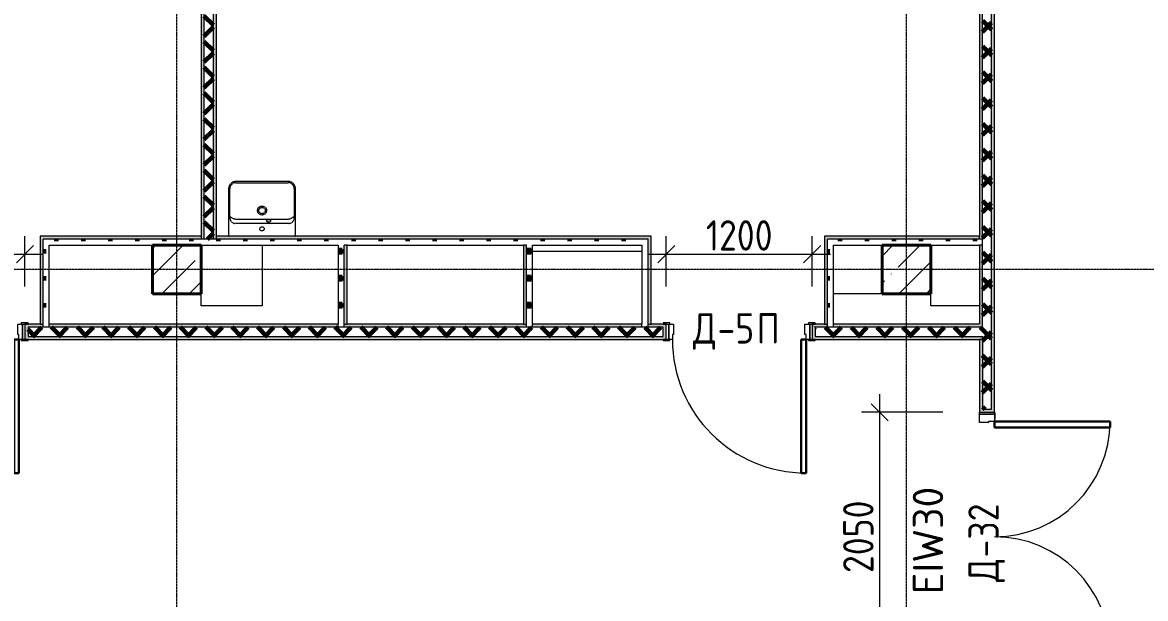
# Model space of a CAD drawing. Header units: millimetres. Extents: x -60946 to 138510, y -262288 to 24501.
# Drawn here: x 26539 to 35776, y -249617 to -244875 of the extents above; entities that cross this region are included whole.
import ezdxf

# ---------------------------------------------------------------- set-up
doc = ezdxf.new("R2010")
doc.units = ezdxf.units.MM
doc.linetypes.add('ADSK_Линия сетки', pattern=[25, 20, -2.5, 0, -2.5])
doc.linetypes.add('ADSK_Невидимые', pattern=[5, 3, -2])
for name, color, linetype, lineweight in [('2)Тип-2', 3, 'Continuous', 60), ('2)Тип-5', 1, 'Continuous', 60), ('Двери', 7, 'Continuous', 9), ('Марки дверей', 7, 'Continuous', 20), ('Несущие колонны', 7, 'Continuous', 18), ('Обобщенные модели', 7, 'ADSK_Невидимые', 18), ('Оси', 7, 'Continuous', 9), ('Перекрытие', 7, 'Continuous', 18), ('Размеры', 7, 'Continuous', 9), ('Сантехника', 7, 'Continuous', 18), ('Стены несущие', 7, 'Continuous', 30), ('Стены отделка', 7, 'Continuous', 30), ('Стены штриховка', 7, 'Continuous', 9)]:
    doc.layers.add(name, color=color, linetype=linetype, lineweight=lineweight)
doc.styles.add('GOST Common_2', font='', dxfattribs={"width": 0.9, "height": 250})
doc.styles.add('ISOCPEUR', font='isocpeur.ttf', dxfattribs={"height": 250})
doc.styles.get('GOST Common_2').set_extended_font_data('GOST Common')
doc.dimstyles.new('ADSK_Основной', dxfattribs={"dimscale": 304.8, "dimtxt": 251.428749, "dimasz": 0.463911, "dimexe": 0.492126, "dimexo": 0.984252, "dimgap": 0.164042, "dimtad": 1, "dimdec": 3, "dimrnd": 0.001, "dimdsep": 46, "dimtxsty": 'GOST Common_2', "dimblk1": 'OBLIQUE', "dimblk2": 'OBLIQUE', "dimsah": 1, "dimcen": 0.09, "dimdle": 0.492126, "dimazin": 2, "dimtfac": 1, "dimtdec": 4, "dimtix": 1, "dimtmove": 0, "dimatfit": 3, "dimfxl": 1, "dimtvp": 1, "dimtolj": 1, "dimtzin": 0, "dimlwd": 20, "dimlwe": 20, "dimarcsym": 2})
doc.dimstyles.new('ADSK_Основной_2_5_мм', dxfattribs={"dimscale": 304.8, "dimtxt": 251.428749, "dimasz": 0.463911, "dimexe": 0.492126, "dimexo": 0.984252, "dimgap": 0.098425, "dimtad": 1, "dimrnd": 0.01, "dimdsep": 46, "dimtxsty": 'GOST Common_2', "dimblk1": 'OBLIQUE', "dimblk2": 'OBLIQUE', "dimsah": 1, "dimcen": 0.09, "dimdle": 0.492126, "dimazin": 2, "dimtfac": 1, "dimtdec": 4, "dimtix": 1, "dimtmove": 0, "dimatfit": 3, "dimfxl": 1, "dimtvp": 1, "dimtolj": 1, "dimtzin": 0, "dimlwd": 20, "dimlwe": 20, "dimarcsym": 2})
pattern_1 = [(45, (9.36, -250313.7), (-224.5064, 224.5064), []), (45, (233.87, -250313.7), (-224.5064, 224.5064), [396.875, -79.375, 3.353, -76.022])]
pattern_2 = [(45, (9.36, -250313.7), (-106.066, 106.066), []), (135, (9.36, -250313.7), (-106.066, -106.066), [])]
pattern_3 = [(0, (9.36, -250313.7), (111.125, 111.125), [55.562, -166.687]), (90, (37.14, -250341.49), (-111.125, 111.125), [55.562, -166.687])]

# ---------------------------------------------------------------- blocks, each defined once
blk = doc.blocks.new('ADSK_КолоннаЖБ_Прямоугольная - 400x400 мм-1807143-Маркировочный 5-й')
at = {"layer": 'Несущие колонны', "lineweight": 40}
for p, q in [((-200, 200), (200, 200)), ((-200, -200), (-200, 200)), ((200, 200), (200, -200)), ((200, -200), (-200, -200))]:
    blk.add_line(p, q, dxfattribs=at)
blk = doc.blocks.new('Дверь однопольная медицин облиц CPL - Д-5П 1250х2200 Дверной блок однопольный глухой_ правое открывание-2749536-Маркировочный 5-й')
at = {"layer": 'Двери', "lineweight": 30}
for p, q in [((-550, 1162.5), (-510, 1162.5)), ((-550, 62.5), (-550, 1162.5)), ((-510, 1162.5), (-510, 62.5)), ((-510, 62.5), (-550, 62.5))]:
    blk.add_line(p, q, dxfattribs=at)
at = {"layer": 'Двери'}
for p, q in [((-625, 72.5), (-625, 62.5)), ((-570, 72.5), (-625, 72.5)), ((-625, 62.5), (-600, 62.5)), ((-600, 62.5), (-580, 62.5)), ((-600, -62.5), (-600, 62.5)), ((-580, 62.5), (-550, 62.5)), ((-580, -62.5), (-580, 62.5)), ((-580, 62.5), (-580, -62.5)), ((-570, 62.5), (-570, 72.5)), ((-550, 62.5), (-550, 22.5)), ((-550, 22.5), (-540, 22.5)), ((-540, 22.5), (-540, -62.5)), ((540, 22.5), (550, 22.5)), ((540, -62.5), (540, 22.5)), ((550, 62.5), (580, 62.5)), ((550, 22.5), (550, 62.5)), ((625, 72.5), (570, 72.5)), ((570, 72.5), (570, 62.5)), ((580, 62.5), (580, -62.5)), ((580, 62.5), (600, 62.5)), ((580, -62.5), (580, 62.5)), ((600, 62.5), (600, -62.5)), ((600, 62.5), (625, 62.5)), ((625, 62.5), (625, 72.5)), ((-600, -62.5), (-625, -62.5)), ((-625, -62.5), (-625, -72.5)), ((-625, -72.5), (-570, -72.5)), ((-580, -62.5), (-600, -62.5)), ((-540, -62.5), (-580, -62.5)), ((-570, -72.5), (-570, -62.5)), ((580, -62.5), (540, -62.5)), ((570, -62.5), (570, -72.5)), ((570, -72.5), (625, -72.5)), ((600, -62.5), (580, -62.5)), ((625, -62.5), (600, -62.5)), ((625, -72.5), (625, -62.5))]:
    blk.add_line(p, q, dxfattribs=at)
blk.add_arc((-550, 62.5), 1100, 0, 90, dxfattribs=at)
blk = doc.blocks.new('раковина малая EMMA SQUARE- Gala -27000 - 2700001 White-523072-Маркировочный 5-й')
at = {"layer": 'Обобщенные модели'}
for p, q in [((340, 487.5), (-90, 487.5)), ((-90, 477.5), (340, 477.5)), ((-150, 427.5), (-150, 42.5)), ((-140, 187.5), (-140, 427.5)), ((390, 427.5), (390, 187.5)), ((400, 42.5), (400, 427.5)), ((345, 142.5), (-95, 142.5)), ((-80, 177.5), (330, 177.5))]:
    blk.add_line(p, q, dxfattribs=at)
for centre, radius in [((125, 248.4), 37), ((125, 248.4), 26), ((125, 97.5), 17.5)]:
    blk.add_circle(centre, radius, dxfattribs=at)
for centre, radius, start, end in [((-90, 427.5), 60, 90, 180), ((-90, 427.5), 50, 90, 180), ((340, 427.5), 60, 360, 90), ((340, 427.5), 50, 0, 90), ((-95, 187.5), 45, 180, 270), ((-80, 261.9), 84.4, 229.71663, 270), ((330, 261.9), 84.4, 270, 310.28337), ((345, 187.5), 45, 270, 360), ((-145, 42.5), 5, 180, 270), ((395, 42.5), 5, 270, 360)]:
    blk.add_arc(centre, radius, start, end, dxfattribs=at)
blk.add_ellipse((179.6, 163.4), major_axis=(-15, 0), ratio=0.78541, dxfattribs=at)
blk = doc.blocks.new('Дверь двупольная алюминиевая - Д-32 2100х2350  Дверной блок двупольный остекленный_ антипаника 2-3572175-Маркировочный 5-й')
at = {"layer": 'Двери', "lineweight": 30}
for p, q in [((-950, 1012.5), (-900, 1012.5)), ((-950, 62.5), (-950, 1012.5)), ((-900, 1012.5), (-900, 62.5)), ((950, 1012.5), (900, 1012.5)), ((900, 1012.5), (900, 62.5)), ((950, 62.5), (950, 1012.5)), ((-900, 62.5), (-950, 62.5)), ((900, 62.5), (950, 62.5))]:
    blk.add_line(p, q, dxfattribs=at)
at = {"layer": 'Двери'}
for p, q in [((-1025, 62.5), (-1010, 62.5)), ((-1025, -62.5), (-1025, 62.5)), ((-1020, 67.5), (-1020, 62.5)), ((-970, 67.5), (-1020, 67.5)), ((-1010, 62.5), (-950, 62.5)), ((-1010, -62.5), (-1010, 62.5)), ((-1010, 62.5), (-1010, -62.5)), ((-970, 62.5), (-970, 67.5)), ((-950, 62.5), (-950, 12.5)), ((-950, 12.5), (-940, 12.5)), ((-940, 12.5), (-940, -62.5)), ((950, 12.5), (940, 12.5)), ((940, 12.5), (940, -62.5)), ((1010, 62.5), (950, 62.5)), ((950, 62.5), (950, 12.5)), ((1020, 67.5), (970, 67.5)), ((970, 67.5), (970, 62.5)), ((1010, -62.5), (1010, 62.5)), ((1025, 62.5), (1010, 62.5)), ((1010, 62.5), (1010, -62.5)), ((1020, 62.5), (1020, 67.5)), ((1025, -62.5), (1025, 62.5)), ((-1010, -62.5), (-1025, -62.5)), ((-940, -62.5), (-1010, -62.5)), ((940, -62.5), (1010, -62.5)), ((1010, -62.5), (1025, -62.5))]:
    blk.add_line(p, q, dxfattribs=at)
for centre, start, end in [((-950, 62.5), 360, 90), ((950, 62.5), 90, 180)]:
    blk.add_arc(centre, 950, start, end, dxfattribs=at)
blk = doc.blocks.new('_Oblique')
at = {"color": 0, "linetype": 'ByBlock', "lineweight": -2}
blk.add_line((-0.5, -0.5), (0.5, 0.5), dxfattribs=at)
blk = doc.blocks.new('*D6866')
at = {"layer": 'Defpoints', "color": 0, "transparency": 16777216}
for p in [(26559.4, -246782.8), (25359.4, -247348.7), (26559.4, -247348.7)]:
    blk.add_point(p, dxfattribs=at)
at = {"layer": 'Размеры', "color": 0, "lineweight": 20, "transparency": 16777216}
for p, q in [((25359.4, -247048.7), (25359.4, -246632.8)), ((26559.4, -247048.7), (26559.4, -246632.8)), ((25209.4, -246782.8), (26709.4, -246782.8))]:
    blk.add_line(p, q, dxfattribs=at)
at = {"layer": 'Размеры', "color": 0, "lineweight": 20, "transparency": 16777216, "xscale": 141.4, "yscale": 141.4, "zscale": 141.4, "rotation": 180}
blk.add_blockref('_Oblique', (25359.4, -246782.8), dxfattribs=at)
at = {"layer": 'Размеры', "color": 0, "lineweight": 20, "transparency": 16777216, "xscale": 141.4, "yscale": 141.4, "zscale": 141.4}
blk.add_blockref('_Oblique', (26559.4, -246782.8), dxfattribs=at)
at = {"layer": 'Размеры', "color": 0, "lineweight": 9, "transparency": 16777216, "insert": (25959.4, -246627.8), "char_height": 250, "width": 700.591, "attachment_point": 5, "style": 'GOST Common_2'}
blk.add_mtext('\\A1;1200', dxfattribs=at)
blk = doc.blocks.new('*D6867')
at = {"layer": 'Defpoints', "color": 0, "transparency": 16777216}
for p in [(33034.4, -246782.8), (31834.4, -247348.7), (33034.4, -247348.7)]:
    blk.add_point(p, dxfattribs=at)
at = {"layer": 'Размеры', "color": 0, "lineweight": 20, "transparency": 16777216}
for p, q in [((31834.4, -247048.7), (31834.4, -246632.8)), ((33034.4, -247048.7), (33034.4, -246632.8)), ((31684.4, -246782.8), (33184.4, -246782.8))]:
    blk.add_line(p, q, dxfattribs=at)
at = {"layer": 'Размеры', "color": 0, "lineweight": 20, "transparency": 16777216, "xscale": 141.4, "yscale": 141.4, "zscale": 141.4, "rotation": 180}
blk.add_blockref('_Oblique', (31834.4, -246782.8), dxfattribs=at)
at = {"layer": 'Размеры', "color": 0, "lineweight": 20, "transparency": 16777216, "xscale": 141.4, "yscale": 141.4, "zscale": 141.4}
blk.add_blockref('_Oblique', (33034.4, -246782.8), dxfattribs=at)
at = {"layer": 'Размеры', "color": 0, "lineweight": 9, "transparency": 16777216, "insert": (32434.4, -246627.8), "char_height": 250, "width": 700.591, "attachment_point": 5, "style": 'GOST Common_2'}
blk.add_mtext('\\A1;1200', dxfattribs=at)
blk = doc.blocks.new('*D6840')
at = {"layer": 'Defpoints', "color": 0, "transparency": 16777216}
for p in [(34409.4, -248083.7), (33589, -250133.7), (34409.4, -250133.7)]:
    blk.add_point(p, dxfattribs=at)
at = {"layer": 'Размеры', "color": 0, "lineweight": 20, "transparency": 16777216}
for p, q in [((33589, -247933.7), (33589, -250283.7)), ((34109.4, -248083.7), (33439, -248083.7)), ((34109.4, -250133.7), (33439, -250133.7))]:
    blk.add_line(p, q, dxfattribs=at)
at = {"layer": 'Размеры', "color": 0, "lineweight": 20, "transparency": 16777216, "xscale": 141.4, "yscale": 141.4, "zscale": 141.4}
for p, rotation in [((33589, -248083.7), 90), ((33589, -250133.7), 270)]:
    blk.add_blockref('_Oblique', p, dxfattribs=dict(at, rotation=rotation))
at = {"layer": 'Размеры', "color": 0, "lineweight": 9, "transparency": 16777216, "insert": (33414, -249108.7), "char_height": 250, "width": 756.843, "attachment_point": 5, "rotation": 90, "style": 'GOST Common_2'}
blk.add_mtext('\\A1;2050', dxfattribs=at)

msp = doc.modelspace()

# ---------------------------------------------------------------- hatches: boundary and pattern name
at = {"layer": '2)Тип-2'}
for points in [[(28009.3615, -246658.7359), (28034.3615, -246658.7359), (28034.3615, -240958.7359), (28009.3615, -240958.7359), (28009.3615, -246633.7359)], [(28134.3615, -246658.7359), (28134.3615, -240958.7359), (28109.3615, -240958.7359), (28109.3615, -246658.7359)], [(34509.3615, -247483.7359), (34534.3615, -247483.7359), (34534.3615, -240958.7359), (34509.3615, -240958.7359), (34509.3615, -247458.7359)]]:
    msp.add_hatch(color=256, dxfattribs=at).paths.add_polyline_path(points)
h = msp.add_hatch(dxfattribs=at)
h.set_pattern_fill('FP_4', color=256, style=0, pattern_type=2)
h.set_pattern_definition(pattern_2)
h.paths.add_polyline_path([(28109.3615, -246658.7359), (28109.3615, -240958.7359), (28034.3615, -240958.7359), (28034.3615, -246658.7359)])
h = msp.add_hatch(color=256, dxfattribs=at)
h.paths.add_polyline_path([(34409.3615, -247383.7359), (34434.3615, -247383.7359), (34434.3615, -246708.7359), (34409.3615, -246708.7359), (34409.3615, -247358.7359)])
h.paths.add_polyline_path([(34409.3615, -246658.7359), (34434.3615, -246658.7359), (34434.3615, -240958.7359), (34409.3615, -240958.7359), (34409.3615, -246633.7359)])
h = msp.add_hatch(dxfattribs=at)
h.set_pattern_fill('FP_4', color=256, style=0, pattern_type=2)
h.set_pattern_definition(pattern_2)
h.paths.add_polyline_path([(34434.3615, -247458.7359), (34509.3615, -247458.7359), (34509.3615, -240958.7359), (34434.3615, -240958.7359), (34434.3615, -247383.7359)])
h = msp.add_hatch(color=256, dxfattribs=at)
h.paths.add_polyline_path([(25334.3615, -247483.7359), (25359.3615, -247483.7359), (25359.3615, -247358.7359), (25209.3615, -247358.7359), (25209.3615, -247383.7359), (25334.3615, -247383.7359), (25334.3615, -247458.7359)])
h.paths.add_polyline_path([(26584.3615, -247483.7359), (26584.3615, -247383.7359), (26709.3615, -247383.7359), (26709.3615, -247358.7359), (26559.3615, -247358.7359), (26559.3615, -247483.7359)])
h.paths.add_polyline_path([(31809.3615, -247483.7359), (31834.3615, -247483.7359), (31834.3615, -247358.7359), (31684.3615, -247358.7359), (31684.3615, -247383.7359), (31809.3615, -247383.7359), (31809.3615, -247458.7359)])
h.paths.add_polyline_path([(33034.3615, -247483.7359), (33059.3615, -247483.7359), (33059.3615, -247383.7359), (33159.3615, -247383.7359), (33159.3615, -247358.7359), (33034.3615, -247358.7359)])
h.paths.add_polyline_path([(18009.3615, -247483.7359), (18034.3615, -247483.7359), (18034.3615, -247383.7359), (18184.3615, -247383.7359), (18184.3615, -247358.7359), (18009.3615, -247358.7359)])
h.paths.add_polyline_path([(16959.3615, -247483.7359), (16959.3615, -247358.7359), (16784.3615, -247358.7359), (16784.3615, -247383.7359), (16934.3615, -247383.7359), (16934.3615, -247483.7359)])
h.paths.add_polyline_path([(14534.3615, -247483.7359), (14534.3615, -247383.7359), (14609.3615, -247383.7359), (14609.3615, -247358.7359), (14509.3615, -247358.7359), (14509.3615, -247483.7359)])
h.paths.add_polyline_path([(13459.3615, -247483.7359), (13459.3615, -247358.7359), (13359.3615, -247358.7359), (13359.3615, -247383.7359), (13434.3615, -247383.7359), (13434.3615, -247483.7359)])
h.paths.add_polyline_path([(19409.3615, -247483.7359), (19434.3615, -247483.7359), (19434.3615, -247358.7359), (19309.3615, -247358.7359), (19309.3615, -247383.7359), (19409.3615, -247383.7359), (19409.3615, -247458.7359)])
h.paths.add_polyline_path([(20484.3615, -247483.7359), (20509.3615, -247483.7359), (20509.3615, -247383.7359), (20609.3615, -247383.7359), (20609.3615, -247358.7359), (20484.3615, -247358.7359)])
h.paths.add_polyline_path([(34409.3615, -247383.7359), (34409.3615, -247358.7359), (33209.3615, -247358.7359), (33209.3615, -247383.7359), (34026.3216, -247383.7359)])
h.paths.add_polyline_path([(29184.3615, -247383.7359), (30684.3615, -247383.7359), (30684.3615, -247358.7359), (29184.3615, -247358.7359)])
h.paths.add_polyline_path([(30734.3615, -247383.7359), (31634.3615, -247383.7359), (31634.3615, -247358.7359), (30734.3615, -247358.7359)])
h.paths.add_polyline_path([(14659.3615, -247383.7359), (16734.3615, -247383.7359), (16734.3615, -247358.7359), (14659.3615, -247358.7359)])
h.paths.add_polyline_path([(26759.3615, -247383.7359), (29134.3615, -247383.7359), (29134.3615, -247358.7359), (26759.3615, -247358.7359)])
h.paths.add_polyline_path([(23184.3615, -247383.7359), (24684.3615, -247383.7359), (24684.3615, -247358.7359), (23184.3615, -247358.7359)])
h.paths.add_polyline_path([(18234.3615, -247383.7359), (19259.3615, -247383.7359), (19259.3615, -247358.7359), (18234.3615, -247358.7359)])
h.paths.add_polyline_path([(25159.3615, -247383.7359), (25159.3615, -247358.7359), (24734.3615, -247358.7359), (24734.3615, -247383.7359)])
h.paths.add_polyline_path([(22475.0131, -247383.7359), (23134.3615, -247383.7359), (23134.3615, -247358.7359), (20659.3615, -247358.7359), (20659.3615, -247383.7359)])
h.paths.add_polyline_path([(13309.3615, -247383.7359), (13309.3615, -247358.7359), (12609.3615, -247358.7359), (12609.3615, -247383.7359)])
h = msp.add_hatch(dxfattribs=at)
h.set_pattern_fill('FP_4', color=256, style=0, pattern_type=2)
h.set_pattern_definition(pattern_2)
h.paths.add_polyline_path([(34434.3615, -247458.7359), (34434.3615, -247383.7359), (33059.3615, -247383.7359), (33059.3615, -247458.7359), (34409.3615, -247458.7359)])
h.paths.add_polyline_path([(26584.3615, -247458.7359), (31809.3615, -247458.7359), (31809.3615, -247383.7359), (26584.3615, -247383.7359)])
h.paths.add_polyline_path([(25334.3615, -247458.7359), (25334.3615, -247383.7359), (20509.3615, -247383.7359), (20509.3615, -247458.7359), (22475.0131, -247458.7359)])
h.paths.add_polyline_path([(16934.3615, -247458.7359), (16934.3615, -247383.7359), (14534.3615, -247383.7359), (14534.3615, -247458.7359), (16699.3589, -247458.7359)])
h.paths.add_polyline_path([(18034.3615, -247458.7359), (19409.3615, -247458.7359), (19409.3615, -247383.7359), (18034.3615, -247383.7359)])
h.paths.add_polyline_path([(12609.3615, -247458.7359), (13434.3615, -247458.7359), (13434.3615, -247383.7359), (12609.3615, -247383.7359)])
h = msp.add_hatch(color=256, dxfattribs=at)
h.paths.add_polyline_path([(25334.3615, -247483.7359), (25334.3615, -247458.7359), (20509.3615, -247458.7359), (20509.3615, -247483.7359), (22475.0131, -247483.7359)])
h.paths.add_polyline_path([(34434.3615, -247483.7359), (34434.3615, -247458.7359), (33059.3615, -247458.7359), (33059.3615, -247483.7359), (34409.3615, -247483.7359)])
h.paths.add_polyline_path([(26584.3615, -247483.7359), (31809.3615, -247483.7359), (31809.3615, -247458.7359), (26584.3615, -247458.7359)])
h.paths.add_polyline_path([(16699.3589, -247483.7359), (16934.3615, -247483.7359), (16934.3615, -247458.7359), (14534.3615, -247458.7359), (14534.3615, -247483.7359)])
h.paths.add_polyline_path([(19409.3615, -247483.7359), (19409.3615, -247458.7359), (18034.3615, -247458.7359), (18034.3615, -247483.7359), (18143.2725, -247483.7359)])
h.paths.add_polyline_path([(12609.3615, -247483.7359), (13434.3615, -247483.7359), (13434.3615, -247458.7359), (12609.3615, -247458.7359)])
h = msp.add_hatch(dxfattribs=at)
h.set_pattern_fill('FP_4', color=256, style=0, pattern_type=2)
h.set_pattern_definition(pattern_2)
h.paths.add_polyline_path([(34434.3615, -250758.7359), (34509.3615, -250758.7359), (34509.3615, -250158.7359), (34434.3615, -250158.7359), (34434.3615, -250733.7359)])
h.paths.add_polyline_path([(34434.3615, -248058.7359), (34509.3615, -248058.7359), (34509.3615, -247458.7359), (34434.3615, -247458.7359), (34434.3615, -247483.7359)])
h = msp.add_hatch(color=256, dxfattribs=at)
h.paths.add_polyline_path([(34434.3615, -250733.7359), (34434.3615, -250158.7359), (34534.3615, -250158.7359), (34534.3615, -250133.7359), (34409.3615, -250133.7359), (34409.3615, -250733.7359)])
h.paths.add_polyline_path([(34409.3615, -248083.7359), (34534.3615, -248083.7359), (34534.3615, -248058.7359), (34434.3615, -248058.7359), (34434.3615, -247483.7359), (34409.3615, -247483.7359)])
h = msp.add_hatch(color=256, dxfattribs=at)
h.paths.add_polyline_path([(34534.3615, -250733.7359), (34534.3615, -250158.7359), (34509.3615, -250158.7359), (34509.3615, -250733.7359)])
h.paths.add_polyline_path([(34509.3615, -248058.7359), (34534.3615, -248058.7359), (34534.3615, -247483.7359), (34509.3615, -247483.7359)])
at = {"layer": '2)Тип-5', "true_color": 0xd50000}
for points in [[(26709.3615, -247358.7359), (26709.3615, -246633.7359), (26684.3615, -246633.7359), (26684.3615, -247358.7359)], [(31684.3615, -246658.7359), (31684.3615, -246633.7359), (30684.3615, -246633.7359), (30684.3615, -246658.7359), (31634.3615, -246658.7359)], [(31684.3615, -247358.7359), (31709.3615, -247358.7359), (31709.3615, -246633.7359), (31684.3615, -246633.7359), (31684.3615, -247220.452)], [(33134.3615, -247358.7359), (33159.3615, -247358.7359), (33159.3615, -246633.7359), (33134.3615, -246633.7359), (33134.3615, -247220.452)], [(33209.3615, -246658.7359), (34409.3615, -246658.7359), (34409.3615, -246633.7359), (33159.3615, -246633.7359), (33159.3615, -246658.7359)], [(29209.3615, -247358.7359), (29209.3615, -246708.7359), (29184.3615, -246708.7359), (29184.3615, -247358.7359)]]:
    msp.add_hatch(color=12, dxfattribs=at).paths.add_polyline_path(points)
h = msp.add_hatch(color=12, dxfattribs=at)
h.paths.add_polyline_path([(29694.5809, -246658.7359), (30659.3615, -246658.7359), (30659.3615, -246633.7359), (28134.3615, -246633.7359), (28134.3615, -246658.7359), (28250.6673, -246658.7359)])
h.paths.add_polyline_path([(28009.3615, -246658.7359), (28009.3615, -246633.7359), (26709.3615, -246633.7359), (26709.3615, -246658.7359), (26759.3615, -246658.7359)])
h = msp.add_hatch(color=12, dxfattribs=at)
h.paths.add_polyline_path([(30659.3615, -247358.7359), (30684.3615, -247358.7359), (30684.3615, -246708.7359), (30659.3615, -246708.7359), (30659.3615, -247220.452)])
h.paths.add_polyline_path([(30684.3615, -246658.7359), (30684.3615, -246633.7359), (30659.3615, -246633.7359), (30659.3615, -246658.7359)])
h = msp.add_hatch(dxfattribs=at)
h.set_pattern_fill('FP_8', color=12, style=0, pattern_type=2)
h.set_pattern_definition(pattern_3)
h.paths.add_polyline_path([(26759.3615, -247383.7359), (26759.3615, -246658.7359), (26709.3615, -246658.7359), (26709.3615, -247383.7359)])
h = msp.add_hatch(dxfattribs=at)
h.set_pattern_fill('FP_8', color=12, style=0, pattern_type=2)
h.set_pattern_definition(pattern_3)
h.paths.add_polyline_path([(30659.3615, -246708.7359), (30684.3615, -246708.7359), (30684.3615, -246658.7359), (26759.3615, -246658.7359), (26759.3615, -246708.7359), (29694.5809, -246708.7359)])
h = msp.add_hatch(dxfattribs=at)
h.set_pattern_fill('FP_8', color=12, style=0, pattern_type=2)
h.set_pattern_definition(pattern_3)
h.paths.add_polyline_path([(29184.3615, -247383.7359), (29184.3615, -246708.7359), (29134.3615, -246708.7359), (29134.3615, -247383.7359)])
h = msp.add_hatch(dxfattribs=at)
h.set_pattern_fill('FP_8', color=12, style=0, pattern_type=2)
h.set_pattern_definition(pattern_3)
h.paths.add_polyline_path([(30734.3615, -247383.7359), (30734.3615, -246658.7359), (30684.3615, -246658.7359), (30684.3615, -247383.7359)])
h = msp.add_hatch(dxfattribs=at)
h.set_pattern_fill('FP_8', color=12, style=0, pattern_type=2)
h.set_pattern_definition(pattern_3)
h.paths.add_polyline_path([(31634.3615, -246708.7359), (31634.3615, -246658.7359), (30734.3615, -246658.7359), (30734.3615, -246708.7359), (31138.4945, -246708.7359)])
h = msp.add_hatch(dxfattribs=at)
h.set_pattern_fill('FP_8', color=12, style=0, pattern_type=2)
h.set_pattern_definition(pattern_3)
h.paths.add_polyline_path([(31684.3615, -247383.7359), (31684.3615, -246658.7359), (31634.3615, -246658.7359), (31634.3615, -247383.7359)])
h = msp.add_hatch(dxfattribs=at)
h.set_pattern_fill('FP_8', color=12, style=0, pattern_type=2)
h.set_pattern_definition(pattern_3)
h.paths.add_polyline_path([(33159.3615, -247383.7359), (33209.3615, -247383.7359), (33209.3615, -246658.7359), (33159.3615, -246658.7359), (33159.3615, -247358.7359)])
h = msp.add_hatch(dxfattribs=at)
h.set_pattern_fill('FP_8', color=12, style=0, pattern_type=2)
h.set_pattern_definition(pattern_3)
h.paths.add_polyline_path([(34434.3615, -246708.7359), (34434.3615, -246658.7359), (33209.3615, -246658.7359), (33209.3615, -246708.7359), (34409.3615, -246708.7359)])
at = {"layer": 'Несущие колонны', "lineweight": 9}
h = msp.add_hatch(dxfattribs=at)
h.set_pattern_fill('FP_1', color=256, style=0, pattern_type=2)
h.set_pattern_definition(pattern_1)
h.paths.add_polyline_path([(27609.3615, -247108.7359), (28009.3615, -247108.7359), (28009.3615, -246708.7359), (27609.3615, -246708.7359)])
h = msp.add_hatch(dxfattribs=at)
h.set_pattern_fill('FP_1', color=256, style=0, pattern_type=2)
h.set_pattern_definition(pattern_1)
h.paths.add_polyline_path([(33609.3615, -247108.7359), (34009.3615, -247108.7359), (34009.3615, -246708.7359), (33609.3615, -246708.7359)])

# ---------------------------------------------------------------- linework, layer by layer
for p, q in [((28009.3615, -246708.7359), (27609.3615, -246708.7359)), ((27609.3615, -246708.7359), (27609.3615, -247108.7359)), ((28009.3615, -247108.7359), (28009.3615, -246708.7359)), ((34009.3615, -246708.7359), (33609.3615, -246708.7359)), ((33609.3615, -246708.7359), (33609.3615, -247108.7359)), ((34009.3615, -247108.7359), (34009.3615, -246708.7359)), ((27609.3615, -247108.7359), (28009.3615, -247108.7359)), ((33609.3615, -247108.7359), (34009.3615, -247108.7359))]:
    msp.add_line(p, q, dxfattribs=at)
at = {"layer": 'Оси', "color": 253, "linetype": 'ADSK_Линия сетки', "lineweight": 5, "true_color": 0xaaaaaa}
for p, q in [((27809.3615, -261287.5872), (27809.3615, -240286.2598)), ((33809.3615, -261287.5872), (33809.3615, -240286.2598)), ((62528.5982, -246908.7359), (-25230.7352, -246908.7359))]:
    msp.add_line(p, q, dxfattribs=at)
at = {"layer": 'Перекрытие'}
for p, q in [((28509.3615, -246708.7359), (28509.3615, -247208.7359)), ((30734.3615, -246758.7359), (31634.3615, -246758.7359)), ((28009.3615, -247208.7359), (28009.3615, -247108.7359)), ((33609.3615, -247108.7359), (33209.3615, -247108.7359)), ((34009.3615, -247208.7359), (34009.3615, -247108.7359)), ((28509.3615, -247208.7359), (28009.3615, -247208.7359)), ((34409.3615, -247208.7359), (34009.3615, -247208.7359))]:
    msp.add_line(p, q, dxfattribs=at)
at = {"layer": 'Стены несущие', "lineweight": 9}
for p, q in [((28009.3615, -240958.7359), (28009.3615, -246633.7359)), ((28134.3615, -246633.7359), (28134.3615, -240958.7359)), ((34409.3615, -240958.7359), (34409.3615, -246633.7359)), ((34534.3615, -248083.7359), (34534.3615, -240958.7359)), ((26759.3615, -247358.7359), (26759.3615, -246708.7359)), ((26759.3615, -246708.7359), (29134.3615, -246708.7359)), ((29134.3615, -246708.7359), (29134.3615, -247358.7359)), ((29209.3615, -246708.7359), (30659.3615, -246708.7359)), ((30734.3615, -247358.7359), (30734.3615, -246708.7359)), ((30734.3615, -246708.7359), (31634.3615, -246708.7359)), ((31634.3615, -246708.7359), (31634.3615, -247358.7359)), ((33209.3615, -247358.7359), (33209.3615, -246708.7359)), ((33209.3615, -246708.7359), (34409.3615, -246708.7359)), ((34409.3615, -246708.7359), (34409.3615, -247358.7359)), ((26684.3615, -247358.7359), (26559.3615, -247358.7359)), ((29134.3615, -247358.7359), (26759.3615, -247358.7359)), ((30659.3615, -247358.7359), (29209.3615, -247358.7359)), ((31634.3615, -247358.7359), (30734.3615, -247358.7359)), ((31834.3615, -247358.7359), (31709.3615, -247358.7359)), ((33134.3615, -247358.7359), (33034.3615, -247358.7359)), ((34409.3615, -247358.7359), (33209.3615, -247358.7359)), ((26559.3615, -247483.7359), (31834.3615, -247483.7359)), ((33034.3615, -247483.7359), (34409.3615, -247483.7359)), ((34409.3615, -247483.7359), (34409.3615, -248083.7359))]:
    msp.add_line(p, q, dxfattribs=at)
at = {"layer": 'Стены отделка', "lineweight": 9}
for p, q in [((26684.3615, -246633.7359), (26684.3615, -247358.7359)), ((28009.3615, -246633.7359), (26684.3615, -246633.7359)), ((31709.3615, -246633.7359), (28134.3615, -246633.7359)), ((31709.3615, -247358.7359), (31709.3615, -246633.7359)), ((33134.3615, -246633.7359), (33134.3615, -247358.7359)), ((34409.3615, -246633.7359), (33134.3615, -246633.7359)), ((29209.3615, -247358.7359), (29209.3615, -246708.7359)), ((30659.3615, -246708.7359), (30659.3615, -247358.7359))]:
    msp.add_line(p, q, dxfattribs=at)
at = {"layer": 'Стены штриховка', "lineweight": 9}
for p, q in [((28034.3615, -246658.7359), (28034.3615, -240958.7359)), ((28109.3615, -246658.7359), (28109.3615, -240958.7359)), ((34434.3615, -247383.7359), (34434.3615, -240958.7359)), ((34509.3615, -248058.7359), (34509.3615, -240958.7359)), ((28009.3615, -246633.7359), (28009.3615, -246658.7359)), ((28134.3615, -246658.7359), (28134.3615, -246633.7359)), ((34409.3615, -246658.7359), (34409.3615, -246633.7359)), ((26709.3615, -247383.7359), (26709.3615, -246658.7359)), ((31684.3615, -246658.7359), (26709.3615, -246658.7359)), ((29184.3615, -247383.7359), (29184.3615, -246708.7359)), ((29209.3615, -246708.7359), (29184.3615, -246708.7359)), ((30684.3615, -246708.7359), (30659.3615, -246708.7359)), ((30684.3615, -247383.7359), (30684.3615, -246708.7359)), ((31684.3615, -247383.7359), (31684.3615, -246658.7359)), ((33159.3615, -247383.7359), (33159.3615, -246658.7359)), ((34434.3615, -246658.7359), (33159.3615, -246658.7359)), ((34434.3615, -246708.7359), (34409.3615, -246708.7359)), ((26684.3615, -247358.7359), (26709.3615, -247358.7359)), ((26759.3615, -247383.7359), (26759.3615, -247358.7359)), ((29134.3615, -247383.7359), (29134.3615, -247358.7359)), ((29184.3615, -247358.7359), (29209.3615, -247358.7359)), ((30659.3615, -247358.7359), (30684.3615, -247358.7359)), ((30734.3615, -247383.7359), (30734.3615, -247358.7359)), ((31634.3615, -247383.7359), (31634.3615, -247358.7359)), ((31684.3615, -247358.7359), (31709.3615, -247358.7359)), ((33134.3615, -247358.7359), (33159.3615, -247358.7359)), ((33209.3615, -247383.7359), (33209.3615, -247358.7359)), ((31809.3615, -247383.7359), (26584.3615, -247383.7359)), ((26584.3615, -247383.7359), (26584.3615, -247458.7359)), ((26584.3615, -247458.7359), (31809.3615, -247458.7359)), ((31809.3615, -247458.7359), (31809.3615, -247383.7359)), ((33059.3615, -247383.7359), (33059.3615, -247458.7359)), ((34434.3615, -247383.7359), (33059.3615, -247383.7359)), ((33059.3615, -247458.7359), (34434.3615, -247458.7359)), ((34434.3615, -247458.7359), (34434.3615, -248058.7359)), ((34434.3615, -247483.7359), (34409.3615, -247483.7359)), ((34434.3615, -248058.7359), (34509.3615, -248058.7359))]:
    msp.add_line(p, q, dxfattribs=at)

# ---------------------------------------------------------------- block references
at = {"layer": 'Двери'}
for name, p, rotation in [('Дверь однопольная медицин облиц CPL - Д-5П 1250х2200 Дверной блок однопольный глухой_ правое открывание-2749536-Маркировочный 5-й', (25959.3615, -247421.2359), 180), ('Дверь однопольная медицин облиц CPL - Д-5П 1250х2200 Дверной блок однопольный глухой_ правое открывание-2749536-Маркировочный 5-й', (32434.3615, -247421.2359), 180), ('Дверь двупольная алюминиевая - Д-32 2100х2350  Дверной блок двупольный остекленный_ антипаника 2-3572175-Маркировочный 5-й', (34471.8615, -249108.7359), 269.9999999999999)]:
    msp.add_blockref(name, p, dxfattribs=dict(at, rotation=rotation))
at = {"layer": 'Несущие колонны', "lineweight": 40, "rotation": 89.9999999999999}
for p in [(27809.3615, -246908.7359), (33809.3615, -246908.7359)]:
    msp.add_blockref('ADSK_КолоннаЖБ_Прямоугольная - 400x400 мм-1807143-Маркировочный 5-й', p, dxfattribs=at)
at = {"layer": 'Сантехника'}
msp.add_blockref('раковина малая EMMA SQUARE- Gala -27000 - 2700001 White-523072-Маркировочный 5-й', (28384.3824, -246671.2359), dxfattribs=at)

# ---------------------------------------------------------------- texts
at = {"layer": 'Марки дверей', "lineweight": 5, "char_height": 250, "attachment_point": 1, "style": 'GOST Common_2'}
for s, insert, width in [('\\fGOST Common|b0|i0|c204|p34|;\\W.9;Д', (32053.3412, -247268.1092), 245.316375), ('-5', (32255.7475, -247268.1092), 389.620125), ('\\fGOST Common|b0|i0|c204|p34|;\\W.9;П', (32577.2162, -247268.1092), 216.455625)]:
    msp.add_mtext(s, dxfattribs=dict(at, insert=insert, width=width))
at = {"layer": 'Марки дверей', "color": 1, "lineweight": 5, "true_color": 0xff0000, "insert": (33861.8078, -249582.5562), "char_height": 250, "width": 1074.26125, "attachment_point": 1, "rotation": 90, "style": 'ISOCPEUR'}
msp.add_mtext('EIW30', dxfattribs=at)
at = {"layer": 'Марки дверей', "lineweight": 5, "char_height": 250, "attachment_point": 1, "rotation": 90, "style": 'GOST Common_2'}
for s, insert, width in [('-32', (34318.7348, -249278.7999), 584.430187), ('\\fGOST Common|b0|i0|c204|p34|;\\W.9;Д', (34318.7348, -249481.2062), 245.316375)]:
    msp.add_mtext(s, dxfattribs=dict(at, insert=insert, width=width))

# ---------------------------------------------------------------- dimensions: what is measured, and where the dimension line sits
at = {"layer": 'Размеры', "lineweight": 9}
for base, p1, p2, picture, middle in [((26559.3615, -246782.752), (25359.3615, -247348.7359), (26559.3615, -247348.7359), '*D6866', (25959.3615, -246627.752)), ((33034.3615, -246782.752), (31834.3615, -247348.7359), (33034.3615, -247348.7359), '*D6867', (32434.3615, -246627.752))]:
    dim = msp.add_linear_dim(base=base, p1=p1, p2=p2, dimstyle='ADSK_Основной_2_5_мм', override={"dimpost": '<>', "dimfxl": 1200}, dxfattribs=at)
    dim.commit()
    dim.dimension.update_dxf_attribs({"geometry": picture, "text_midpoint": middle})
dim = msp.add_linear_dim(base=(33589.0027, -250133.7359), p1=(34409.3615, -248083.7359), p2=(34409.3615, -250133.7359), angle=90, dimstyle='ADSK_Основной', override={"dimpost": '<>', "dimfxl": 2050}, dxfattribs=at)
dim.commit()
dim.dimension.update_dxf_attribs({"geometry": '*D6840', "text_midpoint": (33414.0027, -249108.7359)})

doc.saveas('drawing.dxf')
